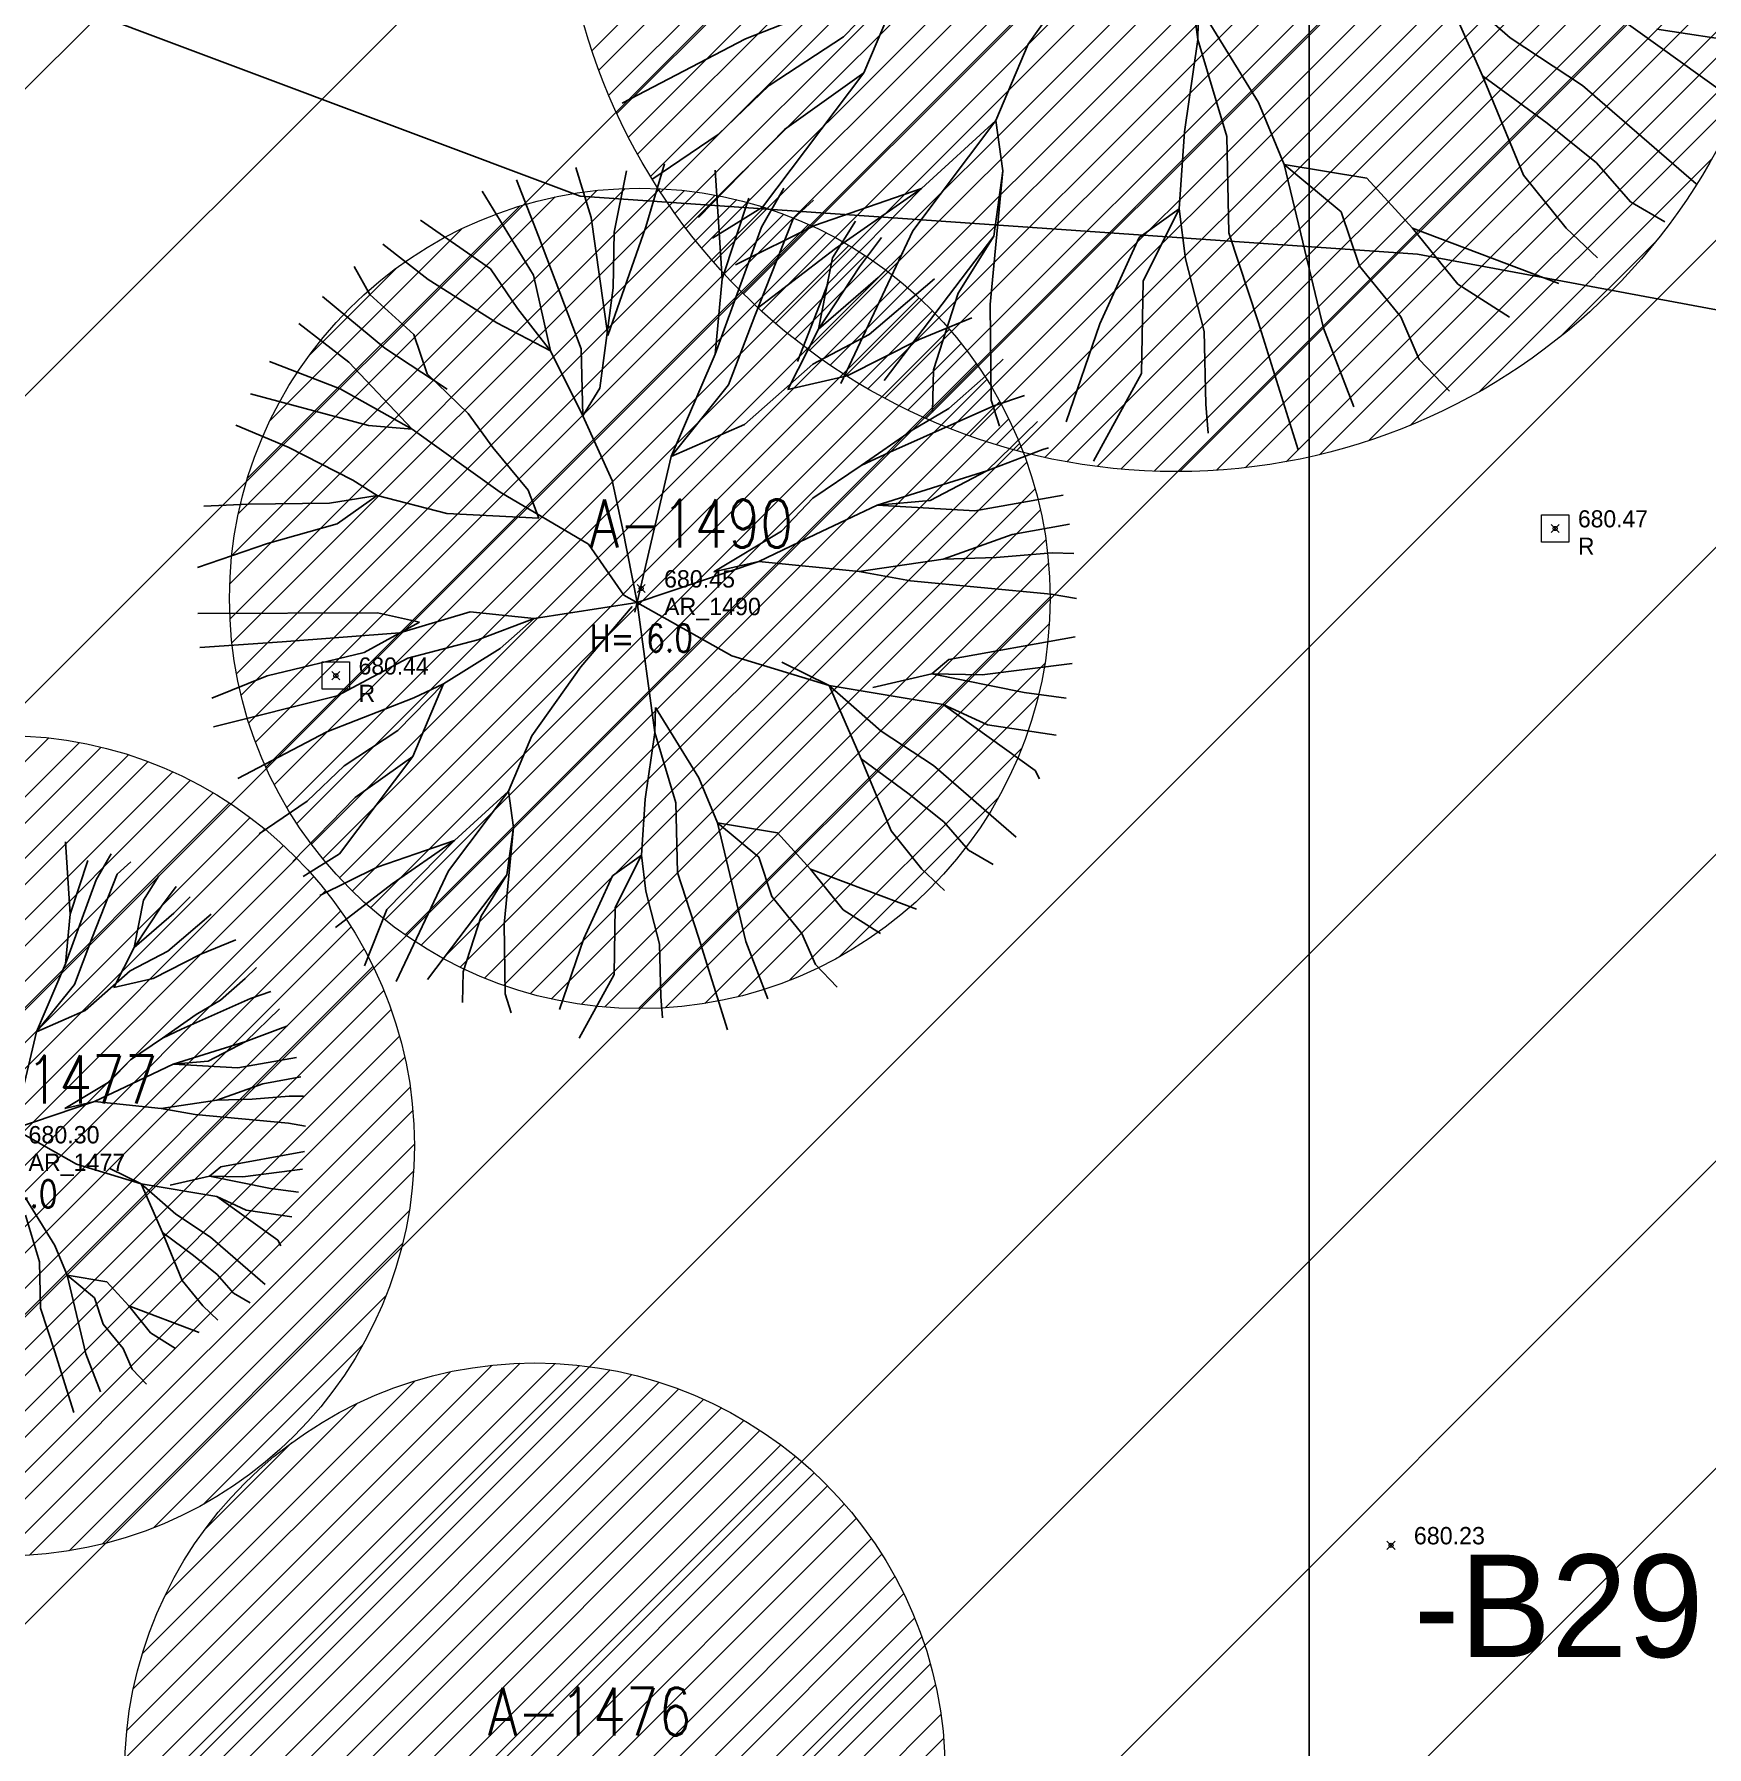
# Model space of a CAD drawing. Extents: x 350769 to 354978, y 6304672 to 6307963.
# Drawn here: x 352390.68 to 352402.91, y 6305923.42 to 6305935.95 of the extents above; entities that cross this region are included whole.
import ezdxf

# ---------------------------------------------------------------- set-up
doc = ezdxf.new("R2010")
doc.units = 0
doc.header["$PDMODE"] = 35
doc.header["$PDSIZE"] = 0.03
for name, pattern in [('4.0 - LO RECABARREN - DESNIVEL NUEVO$0$HIDDEN', [0.375, 0.25, -0.125]), ('CONTINUOS', [0]), ('DASHDOT', [1, 0.5, -0.25, 0, -0.25]), ('DASHED', [19.049999999999997, 12.7, -6.35])]:
    doc.linetypes.add(name, pattern=pattern)
doc.layers.get('0').update_dxf_attribs({"linetype": 'CONTINUOUS'})
for name, color, linetype in [('03_Pav ext_Vereda HC', 42, 'CONTINUOUS'), ('03_S2_Pav ext_Borde vereda', 7, 'CONTINUOUS'), ('1-ARBOL H1', 7, 'CONTINUOUS'), ('1-ARBOL H2', 1, 'CONTINUOUS'), ('1-ARBOL H3', 241, 'CONTINUOUS'), ('1-ARBOL NOMBRE', 3, 'CONTINUOUS'), ('1-ARBOL PTO', 7, 'CONTINUOUS'), ('1-coordenadas', 8, 'CONTINUOUS'), ('C-TINN', 5, 'CONTINUOUS'), ('C-TOPO-MINR', 8, 'CONTINUOUS'), ('Paisajismo', 253, 'CONTINUOUS'), ('V-NODE-TEXT DIC 2012', 31, 'CONTINUOUS')]:
    doc.layers.add(name, color=color, linetype=linetype)
doc.layers.add('0_ASD_LINEA OFICIAL', color=253, linetype='DASHDOT', lineweight=20)
doc.layers.add('0_ASD_TOPOGRAFIA_ELEMENTOS', color=7, linetype='CONTINUOS', lineweight=5, true_color=0xbdbdbd)
doc.styles.add('ROMANS', font='romans.shx', dxfattribs={"width": 0.65})

# ---------------------------------------------------------------- blocks, each defined once
blk = doc.blocks.new('COORDENADAS')
at = {"layer": '1-coordenadas'}
blk.add_line((220, -900.625), (220, -0.625), dxfattribs=at)
blk = doc.blocks.new('A$C27410629')
at = {"true_color": 0x136734, "transparency": 33554559}
h = blk.add_hatch(dxfattribs=at)
h.set_pattern_fill('ANSI31', color=116, scale=0.5)
h.set_pattern_definition([(45, (-8759.562515186517, -519.1035735587502), (-1.122532015133644, 1.122532015133644), [])])
h.paths.add_polyline_path([(137.5068959888558, 1252.464406617455, 0.1176268807227723), (109.8147584422568, 1254.193915082657, 0.06692451075002814), (94.44469839795602, 1249.334472017372, 0.3153492887079504), (64.30173641118381, 1196.270282113329, 0.02268268711599586), (65.7292635223912, 1185.310127003227), (112.3603922077091, 1218.953454515778), (153.4782689701005, 1161.962272479494), (172.1053089193083, 1139.480769404351), (187.9579650288579, 1141.807885415954), (193.565073162812, 1120.465553675225), (224.197974734232, 1050.129297271156), (250.6203797236194, 989.4787086543838), (268.1526288855184, 972.7353945672494, 7.254700715645028e-06), (291.4898137452492, 983.2987389690225), (238.1945199318034, 1105.633967029937), (205.2934048173047, 1181.112163638985), (177.0531538182076, 1197.651557407602)])
at = {"layer": '0_ASD_LINEA OFICIAL', "ltscale": 8, "const_width": 0.5}
blk.add_lwpolyline([(250.6203797236194, 989.4787086543838), (268.1526288854875, 972.7353945673531, 7.254700715664111e-06), (291.4898137452146, 983.2987389692971), (291.4898137452146, 983.2987389692971), (238.1945199318034, 1105.633967029937), (205.2934048173047, 1181.112163638985), (177.0531538182076, 1197.651557407602), (137.6146324061954, 1252.315079214)], format="xyb", dxfattribs=at)
blk = doc.blocks.new('1.0 - LO RECABARREN LOTEO PARQUE - VEGETACION EXISTENTE ETAPA MUNICIPAL__2024')
at = {"layer": 'Paisajismo'}
for p, q in [((352399.0057132016, 6305937.218295757), (352399.1855823668, 6305935.90675788)), ((352398.4371618071, 6305936.568646324), (352397.9449466229, 6305935.873855179)), ((352397.0530097308, 6305936.397636891), (352396.5932207106, 6305935.927541718)), ((352397.0530097308, 6305936.397636891), (352396.742594944, 6305935.664219577)), ((352400.941822894, 6305936.380539549), (352401.2660666945, 6305935.642170551)), ((352400.941822894, 6305936.380539549), (352401.4685881294, 6305935.919979668)), ((352395.8771378213, 6305935.913865048), (352396.7538037199, 6305936.257875626)), ((352399.1855823668, 6305935.90675788), (352399.1903664202, 6305936.160138111)), ((352399.1903664202, 6305936.160138111), (352399.6278331298, 6305935.447793711)), ((352402.0936884113, 6305936.189810105), (352403.0221656141, 6305935.524445864)), ((352394.9768538351, 6305935.443043572), (352395.8771378213, 6305935.913865048)), ((352396.5932207106, 6305935.927541718), (352396.0510401871, 6305935.571653926)), ((352399.0883104037, 6305935.232672192), (352399.1855823668, 6305935.90675788)), ((352399.1855823668, 6305935.90675788), (352399.3976728266, 6305935.198668792)), ((352401.4685881294, 6305935.919979668), (352401.9974763782, 6305935.572033808)), ((352403.3837579528, 6305935.855657138), (352402.5407199853, 6305935.984226229)), ((352397.9449466229, 6305935.873855179), (352397.7089391384, 6305935.315043051)), ((352396.742594944, 6305935.664219577), (352396.0024326254, 6305934.68134519)), ((352396.1617540644, 6305935.250995134), (352396.742594944, 6305935.664219577)), ((352401.2660666945, 6305935.642170551), (352401.5674599533, 6305934.91562517)), ((352401.2660666945, 6305935.642170551), (352401.7386140788, 6305935.295286108)), ((352396.0510401871, 6305935.571653926), (352395.6778918508, 6305935.21257465)), ((352401.9974763782, 6305935.572033808), (352402.8293515247, 6305934.852242611)), ((352399.6278331298, 6305935.447793711), (352399.8165307482, 6305934.99361686)), ((352397.7089391384, 6305935.315043051), (352397.1019095734, 6305934.509765605)), ((352397.1641008172, 6305934.818388985), (352397.7089391384, 6305935.315043051)), ((352397.7089391384, 6305935.315043051), (352397.7583729359, 6305934.947987382)), ((352401.7386140788, 6305935.295286108), (352402.0995332683, 6305935.00683871)), ((352395.6778918508, 6305935.21257465), (352395.1925869758, 6305934.883777694)), ((352395.5340773094, 6305934.605350156), (352396.1617540644, 6305935.250995134)), ((352399.0495055609, 6305934.670139045), (352399.0883104037, 6305935.232672192)), ((352399.3976728266, 6305935.198668792), (352399.4125542042, 6305934.494303195)), ((352402.0995332683, 6305935.00683871), (352402.3477675309, 6305934.720516558)), ((352394.6379158175, 6305934.972995054, -691.81), (352394.7496855875, 6305934.605893441, -691.81)), ((352394.9167281387, 6305934.499708478, -691.81), (352395.0068792815, 6305934.947081016, -691.81)), ((352395.148333255, 6305934.536876581, -691.81), (352395.286512695, 6305934.997910809, -691.81)), ((352395.6564316339, 6305934.953011924, -691.81), (352395.7068983709, 6305934.158188794, -691.81)), ((352397.7583729359, 6305934.947987382), (352397.6656961599, 6305933.971235537)), ((352397.6929923085, 6305934.470443064), (352397.7583729359, 6305934.947987382)), ((352400.1031473145, 6305933.79795659), (352399.8165307482, 6305934.99361686)), ((352399.8165307482, 6305934.99361686), (352399.8165307482, 6305934.99361686)), ((352399.8165307482, 6305934.99361686), (352400.4209890304, 6305934.89485279)), ((352399.8165307482, 6305934.99361686), (352400.2327341145, 6305934.647798594)), ((352400.4209890304, 6305934.89485279), (352400.7536415433, 6305934.528009159)), ((352401.5674599533, 6305934.91562517), (352401.8784964834, 6305934.527980459)), ((352393.9513654821, 6305934.797659745, -691.81), (352394.3263768209, 6305934.183456587, -691.81)), ((352394.2032482135, 6305934.880915949, -691.81), (352394.3646486945, 6305934.469306969, -691.81)), ((352395.9943706085, 6305934.536275117, -691.81), (352396.1571541188, 6305934.820079765, -691.81)), ((352396.3819210284, 6305934.546922878), (352397.1641008172, 6305934.818388985)), ((352397.1641008172, 6305934.818388985), (352396.4799953022, 6305934.120879888)), ((352396.5358111515, 6305934.379637612), (352397.1641008172, 6305934.818388985)), ((352396.0024326254, 6305934.68134519), (352395.6373551122, 6305934.454932962)), ((352395.901841601, 6305934.74647039, -691.81), (352395.7068983709, 6305934.158188794, -691.81)), ((352396.2258455856, 6305934.597465266, -691.81), (352396.3753594058, 6305934.733756424, -691.81)), ((352398.7573253302, 6305934.45965384), (352399.0495055609, 6305934.670139045)), ((352398.7858592082, 6305934.140011115), (352399.0495055609, 6305934.670139045)), ((352399.0495055609, 6305934.670139045), (352399.0939809852, 6305934.304830648)), ((352400.2327341145, 6305934.647798594), (352400.3661539964, 6305934.250990139)), ((352402.3477675309, 6305934.720516558), (352402.5986596355, 6305934.574963028)), ((352393.5005431255, 6305934.586489723, -691.81), (352394.0129045746, 6305934.230996544, -691.81)), ((352394.7496855875, 6305934.605893441, -691.81), (352394.8718328832, 6305933.742728553, -691.81)), ((352394.8718328832, 6305933.742728553, -691.81), (352395.148333255, 6305934.536876581, -691.81)), ((352395.6556584603, 6305933.608017524, -691.81), (352395.9943706085, 6305934.536275117, -691.81)), ((352395.8034814858, 6305934.260910315), (352396.3819210284, 6305934.546922878)), ((352395.9469178538, 6305933.888293535, -691.81), (352396.2258455856, 6305934.597465266, -691.81)), ((352396.6827105221, 6305934.578863336, -691.81), (352396.5131348607, 6305934.311265851, -691.81)), ((352397.1019095734, 6305934.509765605), (352396.5735505864, 6305933.393207525)), ((352400.7536415433, 6305934.528009159), (352401.8241378379, 6305934.124570365)), ((352400.7536415433, 6305934.528009159), (352401.0854934424, 6305934.118762226)), ((352401.8784964834, 6305934.527980459), (352402.1078701114, 6305934.311554044)), ((352393.5566448978, 6305934.151872318, -691.81), (352393.2266753977, 6305934.412449194, -691.81)), ((352394.3646486945, 6305934.469306969, -691.81), (352394.6759387447, 6305933.646927328, -691.81)), ((352394.9090227269, 6305934.091602866, -691.81), (352394.9167281387, 6305934.499708478, -691.81)), ((352396.8729198988, 6305934.460873177, -691.81), (352396.7118780149, 6305934.246023371, -691.81)), ((352396.8911071362, 6305933.413202416), (352397.6929923085, 6305934.470443064)), ((352397.6929923085, 6305934.470443064), (352397.4314722116, 6305934.052929091)), ((352398.4695061882, 6305933.828801247), (352398.7573253302, 6305934.45965384)), ((352399.4125542042, 6305934.494303195), (352399.6257045495, 6305933.842521148)), ((352395.9638655483, 6305933.939822409), (352396.5358111515, 6305934.379637612)), ((352396.5131348607, 6305934.311265851, -691.81), (352396.4110061934, 6305933.790530066, -691.81)), ((352396.8488222213, 6305934.166575492, -691.81), (352397.0301174976, 6305934.348619951, -691.81)), ((352399.0939809852, 6305934.304830648), (352399.2324861291, 6305933.771976667)), ((352393.0152699254, 6305934.248981185, -691.81), (352393.1310421108, 6305934.043522224, -691.81)), ((352394.0582906008, 6305933.834951515, -691.81), (352393.5566448978, 6305934.151872318, -691.81)), ((352394.0129045746, 6305934.230996544, -691.81), (352394.211698842, 6305933.941467864, -691.81)), ((352394.3263768209, 6305934.183456587, -691.81), (352394.4509478128, 6305933.630763576, -691.81)), ((352395.7068983709, 6305934.158188794, -691.81), (352395.6556584603, 6305933.608017524, -691.81)), ((352396.7118780149, 6305934.246023371, -691.81), (352396.4110061934, 6305933.790530066, -691.81)), ((352396.4110061934, 6305933.790530066, -691.81), (352396.8488222213, 6305934.166575492, -691.81)), ((352396.781778385, 6305933.750054753, -691.81), (352397.259568801, 6305934.156627686, -691.81)), ((352398.7731017176, 6305933.464329716), (352398.7858592082, 6305934.140011115)), ((352400.3661539964, 6305934.250990139), (352400.6691344537, 6305933.879147276)), ((352392.785172118, 6305934.02808617, -691.81), (352393.2395257368, 6305933.65056826, -691.81)), ((352393.1310421108, 6305934.043522224, -691.81), (352393.4523492061, 6305933.751680392, -691.81)), ((352394.8134777734, 6305933.358555206, -691.81), (352394.9090227269, 6305934.091602866, -691.81)), ((352396.4799953022, 6305934.120879888), (352396.2570257536, 6305933.55243168)), ((352397.4314722116, 6305934.052929091), (352397.2518087895, 6305933.493053135)), ((352401.0854934424, 6305934.118762226), (352401.4629802743, 6305933.878329694)), ((352394.211698842, 6305933.941467864, -691.81), (352394.4509478128, 6305933.630763576, -691.81)), ((352395.7535156804, 6305933.381631698, -691.81), (352395.9469178538, 6305933.888293535, -691.81)), ((352397.6656961599, 6305933.971235537), (352397.6737014887, 6305933.271168698)), ((352392.612251132, 6305933.831509068, -691.81), (352392.9760818052, 6305933.547935067, -691.81)), ((352394.4509478128, 6305933.630763576, -691.81), (352394.0582906008, 6305933.834951515, -691.81)), ((352396.4110061934, 6305933.790530066, -691.81), (352396.187311012, 6305933.348951815, -691.81)), ((352397.1479525095, 6305933.715125812, -691.81), (352397.5326570462, 6305933.872823536, -691.81)), ((352398.2225187715, 6305933.112339697), (352398.4695061882, 6305933.828801247)), ((352399.2324861291, 6305933.771976667), (352399.2436945052, 6305933.241525775)), ((352399.6257045495, 6305933.842521148), (352399.9180569702, 6305932.907608433)), ((352400.3257161564, 6305933.221096205), (352400.1031473145, 6305933.79795659)), ((352400.6691344537, 6305933.879147276), (352400.8041490497, 6305933.566800466)), ((352393.2395257368, 6305933.65056826, -691.81), (352393.6953296767, 6305933.349885212, -691.81)), ((352393.4523492061, 6305933.751680392, -691.81), (352393.5490506256, 6305933.464079322, -691.81)), ((352394.4509478128, 6305933.630763576, -691.81), (352394.6871122235, 6305933.156814704, -691.81)), ((352394.6759387447, 6305933.646927328, -691.81), (352394.6871122235, 6305933.156814704, -691.81)), ((352396.3691619645, 6305933.533307144, -691.81), (352396.781778385, 6305933.750054753, -691.81)), ((352396.6199040717, 6305933.448391316, -691.81), (352397.1479525095, 6305933.715125812, -691.81)), ((352392.3981937587, 6305933.553629837, -691.81), (352392.913754874, 6305933.353598454, -691.81)), ((352392.9760818052, 6305933.547935067, -691.81), (352393.4392500154, 6305933.057901361, -691.81)), ((352395.6556584603, 6305933.608017524, -691.81), (352395.3351201927, 6305932.858804455, -691.81)), ((352395.8706346973, 6305933.093643422, -691.81), (352396.3691619645, 6305933.533307144, -691.81)), ((352397.7607459793, 6305933.570179846, -691.81), (352397.6339767507, 6305933.448189201, -691.81)), ((352400.8041490497, 6305933.566800466), (352401.0252727878, 6305933.337317238)), ((352393.5490506256, 6305933.464079322, -691.81), (352393.849937709, 6305933.172621334, -691.81)), ((352395.3351201927, 6305932.858804455, -691.81), (352395.7535156804, 6305933.381631698, -691.81)), ((352396.187311012, 6305933.348951815, -691.81), (352396.6199040717, 6305933.448391316, -691.81)), ((352397.2518087895, 6305933.493053135), (352397.2459616525, 6305933.183368274)), ((352397.6339767507, 6305933.448189201, -691.81), (352397.3639078811, 6305933.208338375, -691.81)), ((352398.4228081962, 6305932.82318601), (352398.7731017176, 6305933.464329716)), ((352393.1211501218, 6305933.084021713, -691.81), (352392.2572122564, 6305933.317274593, -691.81)), ((352392.913754874, 6305933.353598454, -691.81), (352393.4392500154, 6305933.057901361, -691.81)), ((352394.6871122235, 6305933.156814704, -691.81), (352394.8134777734, 6305933.358555206, -691.81)), ((352397.6737014887, 6305933.271168698), (352397.7337473187, 6305933.079148951)), ((352397.9188581243, 6305933.305735489, -691.81), (352397.6925385327, 6305933.228296689, -691.81)), ((352393.849937709, 6305933.172621334, -691.81), (352394.0290848914, 6305932.924288892, -691.81)), ((352394.6871122235, 6305933.156814704, -691.81), (352394.902859037, 6305932.683253039, -691.81)), ((352397.6925385327, 6305933.228296689, -691.81), (352396.9323810518, 6305932.889082381, -691.81)), ((352397.3639078811, 6305933.208338375, -691.81), (352397.0953800683, 6305933.050107307, -691.81)), ((352399.2436945052, 6305933.241525775), (352399.2609070463, 6305933.029105159)), ((352392.1520943652, 6305933.086945877, -691.81), (352392.5336234832, 6305932.926017478, -691.81)), ((352393.4392500154, 6305933.057901361, -691.81), (352393.1211501218, 6305933.084021713, -691.81)), ((352393.4392500154, 6305933.057901361, -691.81), (352394.084178157, 6305932.596648142, -691.81)), ((352395.3351201927, 6305932.858804455, -691.81), (352395.8706346973, 6305933.093643422, -691.81)), ((352397.0953800683, 6305933.050107307, -691.81), (352396.7228330626, 6305932.791777871, -691.81)), ((352398.0134292723, 6305933.114630716, -691.81), (352397.6412951894, 6305932.754024668, -691.81)), ((352392.5336234832, 6305932.926017478, -691.81), (352393.0059652984, 6305932.686512204, -691.81)), ((352394.0290848914, 6305932.924288892, -691.81), (352394.2887514594, 6305932.613197397, -691.81)), ((352396.9323810518, 6305932.889082381, -691.81), (352396.7228330626, 6305932.791777871, -691.81)), ((352397.6412951894, 6305932.754024668, -691.81), (352398.0527557775, 6305932.909555326, -691.81)), ((352398.0527557775, 6305932.909555326, -691.81), (352398.0926717394, 6305932.92202011, -691.81)), ((352395.0685193902, 6305931.720735392, -691.81), (352395.3351201927, 6305932.858804455, -691.81)), ((352396.7228330626, 6305932.791777871, -691.81), (352396.3710889748, 6305932.553469148, -691.81)), ((352397.6412951894, 6305932.754024668, -691.81), (352396.8399521117, 6305932.503791297, -691.81)), ((352397.2286811189, 6305932.537277013, -691.81), (352397.6412951894, 6305932.754024668, -691.81)), ((352393.0059652984, 6305932.686512204, -691.81), (352393.1849778592, 6305932.572800596, -691.81)), ((352394.902859037, 6305932.683253039, -691.81), (352394.9779846761, 6305932.334822268, -691.81)), ((352392.2441694078, 6305932.508913371, -691.81), (352391.9170832778, 6305932.494677272, -691.81)), ((352392.8367012051, 6305932.518139313, -691.81), (352392.2441694078, 6305932.508913371, -691.81)), ((352393.1849778592, 6305932.572800596, -691.81), (352392.8367012051, 6305932.518139313, -691.81)), ((352393.1849778592, 6305932.572800596, -691.81), (352392.8922319723, 6305932.365837537, -691.81)), ((352393.6931375166, 6305932.44073023, -691.81), (352393.1849778592, 6305932.572800596, -691.81)), ((352394.084178157, 6305932.596648142, -691.81), (352394.7306450375, 6305932.217016431, -691.81)), ((352394.2887514594, 6305932.613197397, -691.81), (352394.3665739881, 6305932.407603338, -691.81)), ((352396.3710889748, 6305932.553469148, -691.81), (352396.1418577147, 6305932.312847268, -691.81)), ((352396.3865004317, 6305932.287814696, -691.81), (352396.8399521117, 6305932.503791297, -691.81)), ((352396.8399521117, 6305932.503791297, -691.81), (352397.2286811189, 6305932.537277013, -691.81)), ((352396.8399521117, 6305932.503791297, -691.81), (352397.5550133678, 6305932.462269694, -691.81)), ((352397.5550133678, 6305932.462269694, -691.81), (352398.2009686359, 6305932.57595221, -691.81)), ((352394.3665739881, 6305932.407603338, -691.81), (352393.6931375166, 6305932.44073023, -691.81)), ((352392.8922319723, 6305932.365837537, -691.81), (352392.3818819848, 6305932.221748924, -691.81)), ((352394.9779846761, 6305932.334822268, -691.81), (352395.0849358425, 6305931.790814163, -691.81)), ((352396.1418577147, 6305932.312847268, -691.81), (352395.6460273367, 6305932.016020255, -691.81)), ((352395.9742692994, 6305932.091473305, -691.81), (352396.3865004317, 6305932.287814696, -691.81)), ((352397.8286120233, 6305932.288006616, -691.81), (352397.3226832988, 6305932.10683928, -691.81)), ((352398.2469306636, 6305932.363431726, -691.81), (352397.8286120233, 6305932.288006616, -691.81)), ((352392.3818819848, 6305932.221748924, -691.81), (352391.8709517044, 6305932.046925972, -691.81)), ((352394.7306450375, 6305932.217016431, -691.81), (352394.989155805, 6305931.844709691, -691.81)), ((352397.7110270178, 6305932.119918779, -691.81), (352398.1201760047, 6305932.153018947, -691.81)), ((352398.1201760047, 6305932.153018947, -691.81), (352398.2782198198, 6305932.150034934, -691.81)), ((352395.0849358425, 6305931.790814163, -691.81), (352395.9742692994, 6305932.091473305, -691.81)), ((352395.6460273367, 6305932.016020255, -691.81), (352395.9742692994, 6305932.091473305, -691.81)), ((352395.9742692994, 6305932.091473305, -691.81), (352396.7081927832, 6305932.016377377, -691.81)), ((352396.7081927832, 6305932.016377377, -691.81), (352397.3226832988, 6305932.10683928, -691.81)), ((352396.7081927832, 6305932.016377377, -691.81), (352397.0838318429, 6305931.94850197, -691.81)), ((352397.3226832988, 6305932.10683928, -691.81), (352397.7110270178, 6305932.119918779, -691.81)), ((352397.0838318429, 6305931.94850197, -691.81), (352398.1126555469, 6305931.852214294, -691.81)), ((352395.0849358425, 6305931.790814163, -691.81), (352394.3322842733, 6305931.673399123, -691.81)), ((352395.048872305, 6305931.761931626, -691.81), (352394.6728555155, 6305931.319954794, -691.81)), ((352394.989155805, 6305931.844709691, -691.81), (352395.7773996921, 6305931.401164029, -691.81)), ((352395.0849358425, 6305931.790814163, -691.81), (352395.2153032027, 6305930.840224711, -691.81)), ((352398.1126555469, 6305931.852214294, -691.81), (352398.2982211785, 6305931.820805357, -691.81)), ((352391.872512739, 6305931.710564993, -691.81), (352393.187590403, 6305931.714617061, -691.81)), ((352393.4939742734, 6305931.647342511, -691.81), (352393.0898142726, 6305931.42438612, -691.81)), ((352393.187590403, 6305931.714617061, -691.81), (352393.4939742734, 6305931.647342511, -691.81)), ((352393.3498700181, 6305931.569472174, -691.81), (352393.8634234864, 6305931.723076929, -691.81)), ((352393.8634234864, 6305931.723076929, -691.81), (352394.3322842733, 6305931.673399123, -691.81)), ((352394.3322842733, 6305931.673399123, -691.81), (352393.9208260033, 6305931.517866717, -691.81)), ((352394.3322842733, 6305931.673399123, -691.81), (352394.0830206396, 6305931.453567262, -691.81)), ((352394.3322842733, 6305931.673399123, -691.81), (352394.3322842733, 6305931.673399123, -691.81)), ((352391.8883398288, 6305931.462369266, -691.81), (352392.4907367853, 6305931.504042845, -691.81)), ((352392.4907367853, 6305931.504042845, -691.81), (352393.3498700181, 6305931.569472174, -691.81)), ((352393.9208260033, 6305931.517866717, -691.81), (352393.4076578234, 6305931.384668179, -691.81)), ((352398.2886278048, 6305931.540894312, -691.81), (352397.3652640783, 6305931.37440668, -691.81)), ((352393.0898142726, 6305931.42438612, -691.81), (352392.3789802686, 6305931.253337821, -691.81)), ((352393.4076578234, 6305931.384668179, -691.81), (352392.8917927541, 6305931.108632931, -691.81)), ((352394.0830206396, 6305931.453567262, -691.81), (352393.6696360247, 6305931.196008878, -691.81)), ((352395.7773996921, 6305931.401164029, -691.81), (352396.4882086571, 6305931.183616896, -691.81)), ((352392.3789802686, 6305931.253337821, -691.81), (352391.9759804506, 6305931.091849547, -691.81)), ((352394.6728555155, 6305931.319954794, -691.81), (352394.316102905, 6305930.816377167, -691.81)), ((352396.4882086571, 6305931.183616896, -691.81), (352396.144169981, 6305931.353413786, -691.81)), ((352396.8076216147, 6305931.169720969, -691.81), (352397.2402150664, 6305931.269160463, -691.81)), ((352397.3652640783, 6305931.37440668, -691.81), (352397.2402150664, 6305931.269160463, -691.81)), ((352397.2402150664, 6305931.269160463, -691.81), (352397.9144919981, 6305931.133449442, -691.81)), ((352397.2402150664, 6305931.269160463, -691.81), (352397.609268316, 6305931.262192396, -691.81)), ((352397.609268316, 6305931.262192396, -691.81), (352398.2673127798, 6305931.345191956, -691.81)), ((352393.6696360247, 6305931.196008878, -691.81), (352393.3363855714, 6305930.855288628, -691.81)), ((352393.6696360247, 6305931.196008878, -691.81), (352393.444650512, 6305930.664435392, -691.81)), ((352393.45277452, 6305931.094711319, -691.81), (352393.6696360247, 6305931.196008878, -691.81)), ((352397.3230691883, 6305931.045378115, -691.81), (352396.4882086571, 6305931.183616896, -691.81)), ((352396.4882086571, 6305931.183616896, -691.81), (352396.7232172995, 6305930.648454482, -691.81)), ((352396.4882086571, 6305931.183616896, -691.81), (352396.8700027967, 6305930.849807731, -691.81)), ((352397.9144919981, 6305931.133449442, -691.81), (352398.2214928023, 6305931.092163635, -691.81)), ((352392.8917927541, 6305931.108632931, -691.81), (352391.9887397663, 6305930.880733428, -691.81)), ((352392.817375902, 6305930.845375916, -691.81), (352393.45277452, 6305931.094711319, -691.81)), ((352395.2153032027, 6305930.840224711, -691.81), (352395.2187706367, 6305931.023872152, -691.81)), ((352395.2187706367, 6305931.023872152, -691.81), (352395.5358421037, 6305930.507572103, -691.81)), ((352397.3230691883, 6305931.045378115, -691.81), (352397.9960201178, 6305930.563128812, -691.81)), ((352397.6470731728, 6305930.896372992, -691.81), (352397.3230691883, 6305931.045378115, -691.81)), ((352398.1481895898, 6305930.819949291, -691.81), (352397.6470731728, 6305930.896372992, -691.81)), ((352392.164859132, 6305930.504129249, -691.81), (352392.817375902, 6305930.845375916, -691.81)), ((352393.3363855714, 6305930.855288628, -691.81), (352392.943418586, 6305930.597344738, -691.81)), ((352394.316102905, 6305930.816377167, -691.81), (352394.1450470561, 6305930.411355761, -691.81)), ((352395.1448014632, 6305930.351654191, -691.81), (352395.2153032027, 6305930.840224711, -691.81)), ((352395.2153032027, 6305930.840224711, -691.81), (352395.369024233, 6305930.327008869, -691.81)), ((352396.8700027967, 6305930.849807731, -691.81), (352397.2533356751, 6305930.597620074, -691.81)), ((352393.444650512, 6305930.664435392, -691.81), (352392.9081883148, 6305929.952057932, -691.81)), ((352393.0236628897, 6305930.364934475, -691.81), (352393.444650512, 6305930.664435392, -691.81)), ((352396.7232172995, 6305930.648454482, -691.81), (352396.9416640993, 6305930.121861701, -691.81)), ((352396.7232172995, 6305930.648454482, -691.81), (352397.0657148865, 6305930.397036129, -691.81)), ((352392.943418586, 6305930.597344738, -691.81), (352392.6729644284, 6305930.337087696, -691.81)), ((352395.5358421037, 6305930.507572103, -691.81), (352395.6726082379, 6305930.178389293, -691.81)), ((352397.2533356751, 6305930.597620074, -691.81), (352397.856270407, 6305930.075922662, -691.81)), ((352397.9960201178, 6305930.563128812, -691.81), (352398.0282725073, 6305930.501290452, -691.81)), ((352394.1450470561, 6305930.411355761, -691.81), (352393.7050781384, 6305929.827698773, -691.81)), ((352393.7501537256, 6305930.051385894, -691.81), (352394.1450470561, 6305930.411355761, -691.81)), ((352394.1450470561, 6305930.411355761, -691.81), (352394.1808761749, 6305930.145317508, -691.81)), ((352397.0657148865, 6305930.397036129, -691.81), (352397.3273054817, 6305930.187972357, -691.81)), ((352392.6729644284, 6305930.337087696, -691.81), (352392.3212203406, 6305930.098778971, -691.81)), ((352392.5687290964, 6305929.896977496, -691.81), (352393.0236628897, 6305930.364934475, -691.81)), ((352395.1166761038, 6305929.943935829, -691.81), (352395.1448014632, 6305930.351654191, -691.81)), ((352395.369024233, 6305930.327008869, -691.81), (352395.3798101057, 6305929.816491775, -691.81)), ((352394.1808761749, 6305930.145317508, -691.81), (352394.1137049805, 6305929.437377603, -691.81)), ((352394.1334889543, 6305929.799198193, -691.81), (352394.1808761749, 6305930.145317508, -691.81)), ((352395.8803450399, 6305929.311786766, -691.81), (352395.6726082379, 6305930.178389293, -691.81)), ((352395.6726082379, 6305930.178389293, -691.81), (352395.6726082379, 6305930.178389293, -691.81)), ((352395.6726082379, 6305930.178389293, -691.81), (352396.110713516, 6305930.106806089, -691.81)), ((352395.6726082379, 6305930.178389293, -691.81), (352395.974268248, 6305929.927743696, -691.81)), ((352397.3273054817, 6305930.187972357, -691.81), (352397.5072231763, 6305929.980448942, -691.81)), ((352390.9064218887, 6305930.039995235), (352390.9399139375, 6305929.512514034)), ((352393.1832376889, 6305929.854629993, -691.81), (352393.7501537256, 6305930.051385894, -691.81)), ((352393.7501537256, 6305930.051385894, -691.81), (352393.2543209353, 6305929.545838322, -691.81)), ((352393.294775701, 6305929.733383317, -691.81), (352393.7501537256, 6305930.051385894, -691.81)), ((352396.110713516, 6305930.106806089, -691.81), (352396.3518167084, 6305929.840921518, -691.81)), ((352396.9416640993, 6305930.121861701, -691.81), (352397.1671002452, 6305929.840900717, -691.81)), ((352391.069287235, 6305929.90292477), (352390.9399139375, 6305929.512514034)), ((352391.130693742, 6305929.763429515), (352391.2387243696, 6305929.951775339)), ((352391.2843111877, 6305929.804038113), (352391.3835354384, 6305929.894487197)), ((352392.9081883148, 6305929.952057932, -691.81), (352392.6435838085, 6305929.787956626, -691.81)), ((352394.904906814, 6305929.791378272, -691.81), (352395.1166761038, 6305929.943935829, -691.81)), ((352394.9255878815, 6305929.559704443, -691.81), (352395.1166761038, 6305929.943935829, -691.81)), ((352395.1166761038, 6305929.943935829, -691.81), (352395.1489114435, 6305929.679163982, -691.81)), ((352395.974268248, 6305929.927743696, -691.81), (352396.0709696352, 6305929.640140923, -691.81)), ((352397.5072231763, 6305929.980448942, -691.81), (352397.689067248, 6305929.874953211, -691.81)), ((352390.9059087751, 6305929.147395064), (352391.130693742, 6305929.763429515)), ((352391.0992019105, 6305929.333399121), (352391.2843111877, 6305929.804038113)), ((352391.5875077814, 6305929.791693017), (352391.4749695698, 6305929.614103013)), ((352392.7639905316, 6305929.647330967, -691.81), (352393.1832376889, 6305929.854629993, -691.81)), ((352393.7050781384, 6305929.827698773, -691.81), (352393.3221288634, 6305929.018428718, -691.81)), ((352393.5522906539, 6305929.032920813, -691.81), (352394.1334889543, 6305929.799198193, -691.81)), ((352394.1334889543, 6305929.799198193, -691.81), (352393.9439418208, 6305929.496588268, -691.81)), ((352394.6962983973, 6305929.334142664, -691.81), (352394.904906814, 6305929.791378272, -691.81)), ((352395.3798101057, 6305929.816491775, -691.81), (352395.5342993302, 6305929.344086709, -691.81)), ((352396.3518167084, 6305929.840921518, -691.81), (352397.1277016461, 6305929.548513141, -691.81)), ((352396.3518167084, 6305929.840921518, -691.81), (352396.5923396242, 6305929.544303462, -691.81)), ((352397.1671002452, 6305929.840900717, -691.81), (352397.3333479416, 6305929.68403703, -691.81)), ((352391.7137394759, 6305929.713389318), (352391.6068646717, 6305929.570805101)), ((352391.6977471483, 6305929.518079833), (352391.8180630357, 6305929.638892912)), ((352392.8802352855, 6305929.414609684, -691.81), (352393.294775701, 6305929.733383317, -691.81)), ((352395.1489114435, 6305929.679163982, -691.81), (352395.2492985775, 6305929.29295678, -691.81)), ((352396.0709696352, 6305929.640140923, -691.81), (352396.2905668207, 6305929.370632958, -691.81)), ((352390.9399139375, 6305929.512514034), (352390.9059087751, 6305929.147395064)), ((352391.4749695698, 6305929.614103013), (352391.4071922868, 6305929.268518785)), ((352391.6068646717, 6305929.570805101), (352391.4071922868, 6305929.268518785)), ((352391.4071922868, 6305929.268518785), (352391.6977471483, 6305929.518079833)), ((352391.6532537738, 6305929.241657505), (352391.9703374785, 6305929.51147801)), ((352393.2543209353, 6305929.545838322, -691.81), (352393.092714851, 6305929.133832783, -691.81)), ((352393.9439418208, 6305929.496588268, -691.81), (352393.8137235811, 6305929.090795811, -691.81)), ((352394.9163413806, 6305929.069977366, -691.81), (352394.9255878815, 6305929.559704443, -691.81)), ((352396.5923396242, 6305929.544303462, -691.81), (352396.8659382797, 6305929.370040383, -691.81)), ((352394.1137049805, 6305929.437377603, -691.81), (352394.1195071623, 6305928.929976205, -691.81)), ((352390.970851329, 6305928.997155013), (352391.0992019105, 6305929.333399121)), ((352391.4071922868, 6305929.268518785), (352391.2587378715, 6305928.975467138)), ((352391.8962637715, 6305929.218477053), (352392.1515714037, 6305929.323132519)), ((352394.5172844041, 6305928.814858544, -691.81), (352394.6962983973, 6305929.334142664, -691.81)), ((352395.2492985775, 6305929.29295678, -691.81), (352395.2574222957, 6305928.908491313, -691.81)), ((352395.5342993302, 6305929.344086709, -691.81), (352395.7461934217, 6305928.666471384, -691.81)), ((352396.0416606959, 6305928.893684166, -691.81), (352395.8803450399, 6305929.311786766, -691.81)), ((352396.2905668207, 6305929.370632958, -691.81), (352396.3884240406, 6305929.144247133, -691.81)), ((352390.9059087751, 6305929.147395064), (352390.6931848316, 6305928.650182798)), ((352391.3794225312, 6305929.097813819), (352391.6532537738, 6305929.241657505)), ((352391.545826531, 6305929.041459767), (352391.8962637715, 6305929.218477053)), ((352392.3029417148, 6305929.12228424), (352392.2188118216, 6305929.041325635)), ((352396.3884240406, 6305929.144247133, -691.81), (352396.5486923, 6305928.977920001, -691.81)), ((352390.6931848316, 6305928.650182798), (352390.970851329, 6305928.997155013)), ((352391.0485768977, 6305928.806032742), (352391.3794225312, 6305929.097813819)), ((352391.2587378715, 6305928.975467138), (352391.545826531, 6305929.041459767)), ((352392.2188118216, 6305929.041325635), (352392.039581693, 6305928.88214959)), ((352393.8137235811, 6305929.090795811, -691.81), (352393.8094856351, 6305928.866339343, -691.81)), ((352394.6624521628, 6305928.605282864, -691.81), (352394.9163413806, 6305929.069977366, -691.81)), ((352392.2576761149, 6305928.895394846), (352391.7532006331, 6305928.670276622)), ((352392.039581693, 6305928.88214959), (352391.8613742805, 6305928.777140173)), ((352392.4078722095, 6305928.946786796), (352392.2576761149, 6305928.895394846)), ((352394.1195071623, 6305928.929976205, -691.81), (352394.1630277754, 6305928.790802225, -691.81)), ((352395.2574222957, 6305928.908491313, -691.81), (352395.2698977722, 6305928.754530988, -691.81)), ((352390.6931848316, 6305928.650182798), (352391.0485768977, 6305928.806032742)), ((352391.8613742805, 6305928.777140173), (352391.6141349455, 6305928.605700872)), ((352392.4706339749, 6305928.819960875), (352392.2236686743, 6305928.580646109)), ((352390.516256272, 6305927.8949078), (352390.6931848316, 6305928.650182798)), ((352391.7532006331, 6305928.670276622), (352391.6141349455, 6305928.605700872)), ((352392.2236686743, 6305928.580646109), (352392.4967328532, 6305928.683863411)), ((352392.4967328532, 6305928.683863411), (352392.5232229222, 6305928.692135615)), ((352391.6141349455, 6305928.605700872), (352391.3807013839, 6305928.447548238)), ((352392.2236686743, 6305928.580646109), (352391.6918605355, 6305928.41457973)), ((352391.9498389914, 6305928.436802393), (352392.2236686743, 6305928.580646109)), ((352391.3807013839, 6305928.447548238), (352391.228572972, 6305928.287860487)), ((352391.3909291358, 6305928.27124772), (352391.6918605355, 6305928.41457973)), ((352391.6918605355, 6305928.41457973), (352391.9498389914, 6305928.436802393)), ((352391.6918605355, 6305928.41457973), (352392.1664080874, 6305928.387024084)), ((352392.1664080874, 6305928.387024084), (352392.5950937259, 6305928.462469032)), ((352391.228572972, 6305928.287860487), (352390.8995171183, 6305928.090872424)), ((352391.1173535883, 6305928.140946538), (352391.3909291358, 6305928.27124772)), ((352392.3479807444, 6305928.271375087), (352392.0122231633, 6305928.151144106)), ((352392.6255962424, 6305928.321430661), (352392.3479807444, 6305928.271375087)), ((352390.5271509851, 6305927.941415298), (352391.1173535883, 6305928.140946538)), ((352390.8995171183, 6305928.090872424), (352391.1173535883, 6305928.140946538)), ((352391.1173535883, 6305928.140946538), (352391.6044189824, 6305928.091109426)), ((352392.0122231633, 6305928.151144106), (352391.6044189824, 6305928.091109426)), ((352392.0122231633, 6305928.151144106), (352392.2699459242, 6305928.159824264)), ((352392.2699459242, 6305928.159824264), (352392.5414760183, 6305928.181791059)), ((352392.5414760183, 6305928.181791059), (352392.646361166, 6305928.179810731)), ((352391.6044189824, 6305928.091109426), (352391.8537103469, 6305928.046064182)), ((352391.8537103469, 6305928.046064182), (352392.5364850964, 6305927.98216325)), ((352390.463586945, 6305927.977182849), (352390.9867018582, 6305927.682825539)), ((352392.5364850964, 6305927.98216325), (352392.6596349881, 6305927.961318834)), ((352392.6532683839, 6305927.775556984), (352392.0404817279, 6305927.665068132)), ((352390.9867018582, 6305927.682825539), (352391.4584273941, 6305927.538451253)), ((352391.4584273941, 6305927.538451253), (352391.2301074983, 6305927.651136281)), ((352392.0404817279, 6305927.665068132), (352391.9574934497, 6305927.595221899)), ((352392.2024141675, 6305927.590597569), (352392.6391227525, 6305927.645679897)), ((352392.0124792574, 6305927.446709637), (352391.4584273941, 6305927.538451253)), ((352391.4584273941, 6305927.538451253), (352391.6143899427, 6305927.183292849)), ((352391.4584273941, 6305927.538451253), (352391.7118035528, 6305927.316920131)), ((352391.67040453, 6305927.529229276), (352391.9574934497, 6305927.595221899)), ((352391.9574934497, 6305927.595221899), (352392.4049746473, 6305927.505157822)), ((352391.9574934497, 6305927.595221899), (352392.2024141675, 6305927.590597569)), ((352392.4049746473, 6305927.505157822), (352392.6087145071, 6305927.47775866)), ((352390.6159699126, 6305927.43243729), (352390.8263931277, 6305927.089796821)), ((352392.0124792574, 6305927.446709637), (352392.4590804589, 6305927.126666809)), ((352392.2275032099, 6305927.347822981), (352392.0124792574, 6305927.446709637)), ((352390.613668764, 6305927.310560398), (352390.7156851128, 6305926.969966751)), ((352391.7118035528, 6305927.316920131), (352391.9662008893, 6305927.149556797)), ((352392.5600671223, 6305927.297104696), (352392.2275032099, 6305927.347822981)), ((352391.6143899427, 6305927.183292849), (352391.7593612906, 6305926.83382165)), ((352391.6143899427, 6305927.183292849), (352391.8416871009, 6305927.016440062)), ((352391.9662008893, 6305927.149556797), (352392.3663361204, 6305926.80333439)), ((352392.4590804589, 6305927.126666809), (352392.4804846286, 6305927.085628028)), ((352390.8263931277, 6305927.089796821), (352390.9171574275, 6305926.871335961)), ((352391.8416871009, 6305927.016440062), (352392.0152906566, 6305926.877695723)), ((352390.7156851128, 6305926.969966751), (352390.7228431142, 6305926.631164117)), ((352391.0550211279, 6305926.296218649), (352390.9171574275, 6305926.871335961)), ((352390.9171574275, 6305926.871335961), (352390.9171574275, 6305926.871335961)), ((352390.9171574275, 6305926.871335961), (352391.2079042486, 6305926.823830053)), ((352390.9171574275, 6305926.871335961), (352391.1173528905, 6305926.704996009)), ((352392.0152906566, 6305926.877695723), (352392.1346923173, 6305926.739973636)), ((352391.2079042486, 6305926.823830053), (352391.3679114211, 6305926.647376818)), ((352391.7593612906, 6305926.83382165), (352391.90897109, 6305926.647363013)), ((352390.7228431142, 6305926.631164117), (352390.8253692722, 6305926.317654377)), ((352391.1173528905, 6305926.704996009), (352391.1815283807, 6305926.514129575)), ((352391.3679114211, 6305926.647376818), (352391.8828243669, 6305926.453321164)), ((352391.3679114211, 6305926.647376818), (352391.5275334953, 6305926.450527427)), ((352391.90897109, 6305926.647363013), (352392.019300711, 6305926.543261052)), ((352392.1346923173, 6305926.739973636), (352392.2553724106, 6305926.669961815)), ((352391.1815283807, 6305926.514129575), (352391.3272631773, 6305926.33527169)), ((352391.5275334953, 6305926.450527427), (352391.7091061523, 6305926.33487843)), ((352390.8253692722, 6305926.317654377), (352390.9659919413, 6305925.867957668)), ((352391.1620776199, 6305926.018746525), (352391.0550211279, 6305926.296218649)), ((352391.3272631773, 6305926.33527169), (352391.3922057312, 6305926.18503164)), ((352391.3922057312, 6305926.18503164), (352391.4985671226, 6305926.074649301))]:
    blk.add_line(p, q, dxfattribs=at)
blk = doc.blocks.new('TOPOGRAFIA')
at = {"layer": '0_ASD_TOPOGRAFIA_ELEMENTOS', "true_color": 0xf26507}
h = blk.add_hatch(dxfattribs=at)
h.set_pattern_fill('ANSI31', color=30, scale=0.1)
h.set_pattern_definition([(45, (384096.2514267605, 6301197.496219533), (-0.2245064030267289, 0.2245064030267289), [])])
edge = h.paths.add_edge_path()
edge.add_arc((390399.0256441014, 6302937.248395848), 4.5, 0, 360)
h = blk.add_hatch(dxfattribs=at)
h.set_pattern_fill('ANSI31', color=30, scale=0.1)
h.set_pattern_definition([(45, (384092.3306494008, 6301192.068737943), (-0.2245064030267289, 0.2245064030267289), [])])
edge = h.paths.add_edge_path()
edge.add_arc((390395.1048667417, 6302931.820914256), 3, 0, 360)
h = blk.add_hatch(dxfattribs=at)
h.set_pattern_fill('ANSI31', color=30, scale=0.1)
h.set_pattern_definition([(45, (384087.6825021883, 6301188.065917956), (-0.2245064030267289, 0.2245064030267289), [])])
edge = h.paths.add_edge_path()
edge.add_arc((390390.4567195292, 6302927.818094269), 3, 0, 360)
h = blk.add_hatch(dxfattribs=at)
h.set_pattern_fill('ANSI31', color=30, scale=0.1)
h.set_pattern_definition([(45, (384091.563334446, 6301183.477418439), (-0.2245064030267289, 0.2245064030267289), [])])
edge = h.paths.add_edge_path()
edge.add_arc((390394.3375517869, 6302923.229594752), 3, 0, 360)
at = {"layer": '0_ASD_TOPOGRAFIA_ELEMENTOS', "color": 30, "true_color": 0xf26507}
for centre, radius in [((390399.0256441014, 6302937.248395848), 4.5), ((390395.1048667417, 6302931.820914256), 3), ((390390.4567195292, 6302927.818094269), 3), ((390394.3375517869, 6302923.229594752), 3)]:
    blk.add_circle(centre, radius, dxfattribs=at)
at = {"layer": '1-ARBOL H1', "color": 9, "lineweight": 0, "true_color": 0xbdbdbd}
blk.add_point((390395.115, 6302931.892999999), dxfattribs=at)
at = {"layer": '1-ARBOL PTO', "color": 9, "lineweight": 0, "true_color": 0xbdbdbd}
blk.add_point((390395.115, 6302931.892999999), dxfattribs=at)
at = {"layer": '1-coordenadas', "color": 9, "linetype": '4.0 - LO RECABARREN - DESNIVEL NUEVO$0$HIDDEN', "lineweight": 0, "ltscale": 50, "true_color": 0xbdbdbd}
blk.add_line((390400, 6302300), (390400, 6303200), dxfattribs=at)
at = {"layer": 'C-TINN', "color": 9, "linetype": 'Continuous', "lineweight": 0, "true_color": 0xbdbdbd}
for points, elevation in [([(390401.698, 6302932.232000001), (390401.698, 6302932.432), (390401.898, 6302932.432), (390401.898, 6302932.232000001), (390401.698, 6302932.232000001)], 680.468), ([(390392.782, 6302931.156), (390392.782, 6302931.356), (390392.982, 6302931.356), (390392.982, 6302931.156), (390392.782, 6302931.156)], 680.44)]:
    blk.add_lwpolyline(points, dxfattribs=dict(at, elevation=elevation))
for p in [(390401.798, 6302932.332, 680.468), (390392.882, 6302931.256, 680.44)]:
    blk.add_point(p, dxfattribs=at)
at = {"layer": 'C-TOPO-MINR', "color": 9, "linetype": 'Continuous', "lineweight": -3, "true_color": 0xbdbdbd, "elevation": 680.5}
blk.add_lwpolyline([(390420.5336493507, 6302923.60069264), (390414.8693066667, 6302929.055497778), (390410.6756915255, 6302927.693871186), (390409.2069388646, 6302928.590807861), (390408.098826087, 6302935.716304348), (390407.7471638492, 6302937.543764629), (390406.5263396861, 6302944.297631166), (390405.0179649891, 6302952.652706783), (390404.93118202, 6302952.531710322), (390404.3900210526, 6302954.30321579), (390404.7439425879, 6302950.586149957), (390405.4600045386, 6302943.463066566), (390405.6012556391, 6302942.609390977), (390407.0262440945, 6302935.176779527), (390407.0716136595, 6302934.825280326), (390407.0980675676, 6302934.519054054), (390404.286358209, 6302933.687462687), (390400.7912121212, 6302934.337818182), (390394.668125, 6302934.76225), (390389.432, 6302936.728580645), (390383.8448503937, 6302940.357496062)], dxfattribs=at)
at = {"layer": 'V-NODE-TEXT DIC 2012', "color": 9, "lineweight": 0, "true_color": 0xbdbdbd}
for p in [(390401.798, 6302932.332), (390395.115, 6302931.893), (390392.882, 6302931.256), (390400.598, 6302924.896)]:
    blk.add_point(p, dxfattribs=at)
at = {"layer": '1-ARBOL H2', "color": 9, "lineweight": 0, "true_color": 0xbdbdbd, "style": 'ROMANS', "width": 0.8}
blk.add_text('H=', height=0.2, dxfattribs=at).set_placement((390394.7380668353, 6302931.431000005))
at = {"layer": '1-ARBOL H3', "color": 9, "lineweight": 0, "true_color": 0xbdbdbd, "style": 'ROMANS', "width": 0.8}
for s, p in [('6.0', (390395.1511939024, 6302931.431000006)), ('4.0', (390390.5041939024, 6302927.366000006))]:
    blk.add_text(s, height=0.2, dxfattribs=at).set_placement(p)
at = {"layer": '1-ARBOL NOMBRE', "color": 9, "lineweight": 0, "true_color": 0xbdbdbd, "style": 'ROMANS', "width": 0.8}
for s, p in [('A-1490', (390394.7380668353, 6302932.193000003)), ('A-1477', (390390.0910668353, 6302928.128000002)), ('A-1476', (390393.9940668353, 6302923.505000003))]:
    blk.add_text(s, height=0.35, dxfattribs=at).set_placement(p)
at = {"layer": 'V-NODE-TEXT DIC 2012', "color": 9, "lineweight": 0, "true_color": 0xbdbdbd}
for s, height, p in [('680.47', 0.125, (390401.9647893219, 6302932.340210678)), ('R', 0.125, (390401.9647893219, 6302932.140210679)), ('680.45', 0.127, (390395.2817893219, 6302931.900210678)), ('AR_1490', 0.127, (390395.2817893219, 6302931.698210678)), ('680.44', 0.125, (390393.0487893219, 6302931.264210678)), ('R', 0.125, (390393.0487893219, 6302931.064210678)), ('680.30', 0.127, (390390.6347893219, 6302927.835210677)), ('AR_1477', 0.127, (390390.6347893219, 6302927.633210678)), ('680.23', 0.127, (390400.7647893219, 6302924.903210677)), ('-B29', 0.75, (390400.7647893219, 6302924.078210678))]:
    blk.add_text(s, height=height, dxfattribs=at).set_placement(p)

msp = doc.modelspace()

# ---------------------------------------------------------------- hatches: boundary and pattern name
at = {"layer": '03_Pav ext_Vereda HC'}
h = msp.add_hatch(dxfattribs=at)
h.set_pattern_fill('DOTS', color=256, scale=0.2, style=0)
h.set_pattern_definition([(0, (0, 0), (0.15875, 0.3175), [0, -0.3175])])
h.paths.add_polyline_path([(352533.7781987465, 6305988.647630177, 0.001234498587345054), (352535.675126165, 6305989.286498093), (352535.0273047538, 6305991.17866681, -0.001236873237655371), (352533.135689451, 6305990.541615871, -0.02053009870907239), (352503.8853697219, 6305981.940228953), (352503.2840382411, 6305984.518491437), (352499.4039184833, 6305983.544208242), (352499.9993888386, 6305980.991075858, -0.008887102906639828), (352487.1047705442, 6305978.156272031, -0.01455549524336389), (352464.6282001356, 6305974.170378275, -0.008990183444713605), (352459.9926205119, 6305973.570179023), (352460.1984365283, 6305971.58073849, 0.009019331760126793), (352464.9206284034, 6305972.191872346, 0.01455169346436648), (352487.5052945014, 6305976.196778146, 0.03211359260083807)])
h.paths.add_polyline_path([(352453.0159213872, 6305972.983824089, -0.006800505392013569), (352449.4833227422, 6305972.830716716, -0.009066641678675507), (352444.7696182578, 6305972.776126778), (352444.5771080579, 6305970.777466943, 0.01638310348206576), (352453.2219476647, 6305970.992351152)])
h.paths.add_polyline_path([(352389.6460369565, 6305991.879874823, -0.01753322086345317), (352376.9513572304, 6305998.31509122), (352352.1532079588, 6306011.99899601, 0.04440363374849853), (352342.0535807689, 6306016.089608755, 0.1133237876608219), (352314.4714570942, 6306018.047333277), (352314.9360717349, 6306016.097052595, -0.1572406347358349), (352351.2139975071, 6306010.232972499), (352375.9850852466, 6305996.564000573, 0.01750636999426037), (352388.7848668274, 6305990.074641938, -0.0115901603268221), (352405.9871731158, 6305981.141781882, 0.08676206377402094), (352437.5751283566, 6305971.093253941), (352437.7670282808, 6305973.085577833, -0.0864982168626583), (352406.9311932966, 6305982.905094895, 0.01159024218480682)])
h.paths.add_polyline_path([(352298.9308368328, 6306011.291528256, -0.04076991370934013), (352308.0869286793, 6306014.635858133), (352307.6251471448, 6306016.57596012, 0.04303443395370096), (352297.5531387314, 6306012.854879401, 0.2722251189562815), (352266.1428912832, 6305966.550484804), (352264.4334961653, 6305966.567898809, 0.01531595787327513), (352263.8567137016, 6305962.573567073), (352266.0299973136, 6305962.551427328, 0.02154698335859366), (352266.2729303729, 6305957.80291892, 0.06328346041658212), (352273.0108519612, 6305926.495241333, 0.007703608626722357), (352278.1261176605, 6305912.650623268), (352279.9891282905, 6305913.378097652, -0.007677046379327455), (352274.9122720578, 6305927.117035691, -0.06339052285138146), (352268.2648698924, 6305957.982510693, -0.3183358391945924)])
at = {"layer": '0_ASD_TOPOGRAFIA_ELEMENTOS'}
h = msp.add_hatch(dxfattribs=at)
h.set_pattern_fill('ANSI31', color=256, scale=0.1)
h.set_pattern_definition([(45, (346096.2514267606, 6304197.496219533), (-0.2245064030267289, 0.2245064030267289), [])])
edge = h.paths.add_edge_path()
edge.add_arc((352399.0256441014, 6305937.248395848), 4.5, 0, 360)
h = msp.add_hatch(dxfattribs=at)
h.set_pattern_fill('ANSI31', color=256, scale=0.1)
h.set_pattern_definition([(45, (346092.3306494009, 6304192.068737943), (-0.2245064030267289, 0.2245064030267289), [])])
edge = h.paths.add_edge_path()
edge.add_arc((352395.1048667417, 6305931.820914256), 3, 0, 360)
h = msp.add_hatch(dxfattribs=at)
h.set_pattern_fill('ANSI31', color=256, scale=0.1)
h.set_pattern_definition([(45, (346087.6825021883, 6304188.065917956), (-0.2245064030267289, 0.2245064030267289), [])])
edge = h.paths.add_edge_path()
edge.add_arc((352390.4567195292, 6305927.818094269), 3, 0, 360)
h = msp.add_hatch(dxfattribs=at)
h.set_pattern_fill('ANSI31', color=256, scale=0.1)
h.set_pattern_definition([(45, (346091.5633344461, 6304183.477418439), (-0.2245064030267289, 0.2245064030267289), [])])
edge = h.paths.add_edge_path()
edge.add_arc((352394.3375517869, 6305923.229594752), 3, 0, 360)

# ---------------------------------------------------------------- linework, layer by layer
for centre, radius in [((352399.0256441014, 6305937.248395848), 4.5), ((352395.1048667417, 6305931.820914256), 3), ((352390.4567195292, 6305927.818094269), 3), ((352394.3375517869, 6305923.229594752), 3)]:
    msp.add_circle(centre, radius, dxfattribs=at)

# ---------------------------------------------------------------- block references
at = {"color": 252, "linetype": 'DASHED'}
msp.add_blockref('COORDENADAS', (352180, 6306200.625), dxfattribs=at)
at = {"layer": '03_S2_Pav ext_Borde vereda', "linetype": 'Continuous'}
msp.add_blockref('A$C27410629', (352203.9623478023, 6304761.713605438), dxfattribs=at)
at = {"layer": 'Paisajismo'}
msp.add_blockref('1.0 - LO RECABARREN LOTEO PARQUE - VEGETACION EXISTENTE ETAPA MUNICIPAL__2024', (0, 0), dxfattribs=at)

# ---------------------------------------------------------------- next in the draw order: block references
at = {"layer": '0_ASD_TOPOGRAFIA_ELEMENTOS', "color": 30, "true_color": 0xf26507}
msp.add_blockref('TOPOGRAFIA', (-38000, 3000), dxfattribs=at)

doc.saveas('drawing.dxf')
